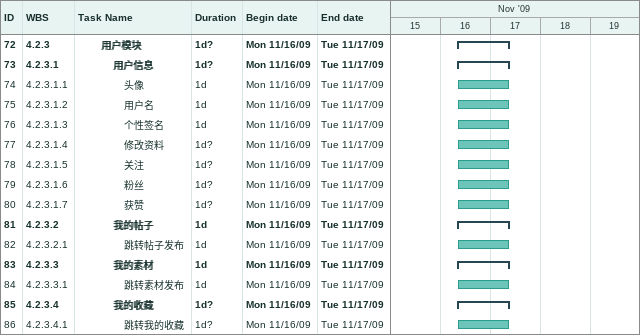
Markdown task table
| ID | WBS | Task | Duration | Start | Finish |
|---|---|---|---|---|---|
| 72 | 4.2.3 | **用户模块** | 1d? | 2009-11-16 | 2009-11-17 |
| 73 | 4.2.3.1 | **用户信息** | 1d? | 2009-11-16 | 2009-11-17 |
| 74 | 4.2.3.1.1 | 头像 | 1d | 2009-11-16 | 2009-11-17 |
| 75 | 4.2.3.1.2 | 用户名 | 1d | 2009-11-16 | 2009-11-17 |
| 76 | 4.2.3.1.3 | 个性签名 | 1d | 2009-11-16 | 2009-11-17 |
| 77 | 4.2.3.1.4 | 修改资料 | 1d? | 2009-11-16 | 2009-11-17 |
| 78 | 4.2.3.1.5 | 关注 | 1d? | 2009-11-16 | 2009-11-17 |
| 79 | 4.2.3.1.6 | 粉丝 | 1d? | 2009-11-16 | 2009-11-17 |
| 80 | 4.2.3.1.7 | 获赞 | 1d? | 2009-11-16 | 2009-11-17 |
| 81 | 4.2.3.2 | **我的帖子** | 1d | 2009-11-16 | 2009-11-17 |
| 82 | 4.2.3.2.1 | 跳转帖子发布 | 1d | 2009-11-16 | 2009-11-17 |
| 83 | 4.2.3.3 | **我的素材** | 1d | 2009-11-16 | 2009-11-17 |
| 84 | 4.2.3.3.1 | 跳转素材发布 | 1d | 2009-11-16 | 2009-11-17 |
| 85 | 4.2.3.4 | **我的收藏** | 1d? | 2009-11-16 | 2009-11-17 |
| 86 | 4.2.3.4.1 | 跳转我的收藏 | 1d? | 2009-11-16 | 2009-11-17 |
